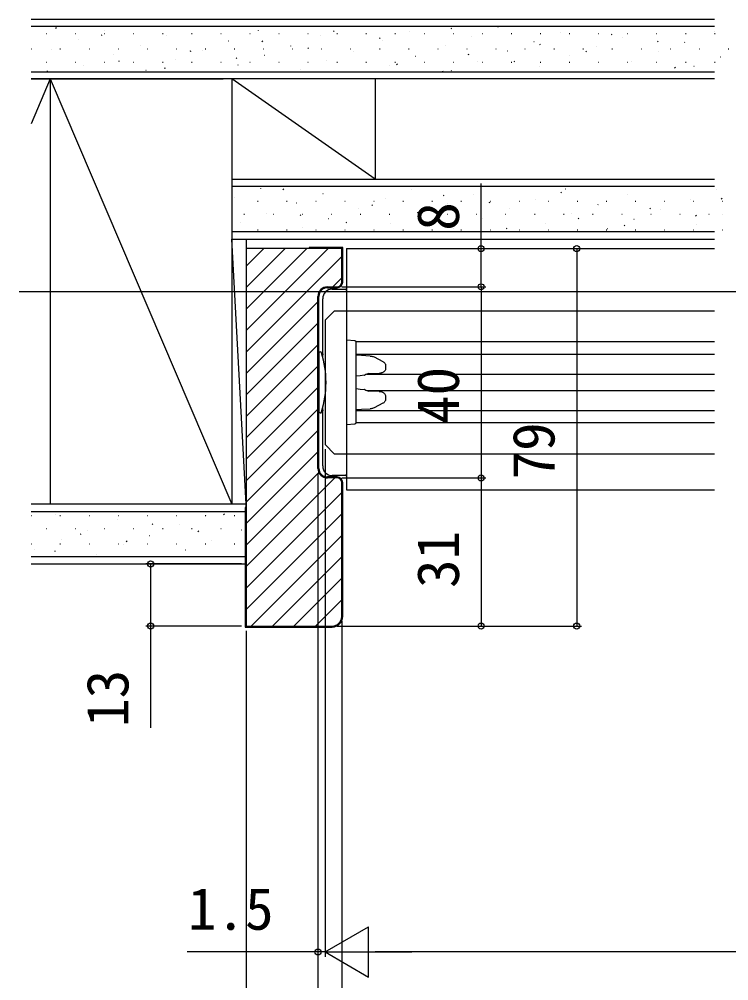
# Model space of a CAD drawing. Units: millimetres, scale not verified. Extents: x -525 to 525, y -783 to 780.
# Drawn here: x -150.7 to -2.2, y 157 to 358.2 of the extents above; entities that cross this region are included whole.
import ezdxf
from ezdxf.enums import TextEntityAlignment as Align

# ---------------------------------------------------------------- set-up
doc = ezdxf.new("R2010")
doc.units = ezdxf.units.MM
doc.header["$LTSCALE"] = 4
for name, color, linetype in [('0-5_YKK_12', 2, 'Continuous'), ('0-6_YKK_13', 4, 'Continuous'), ('0-8_YKK_D', 6, 'Continuous'), ('0-A_YSS_K', 3, 'Continuous'), ('0-B_YSS_KE', 3, 'Continuous')]:
    doc.layers.add(name, color=color, linetype=linetype)
doc.styles.add('ＭＳ ゴシック', font='')
doc.styles.get('ＭＳ ゴシック').set_extended_font_data('MS Gothic')

msp = doc.modelspace()

# ---------------------------------------------------------------- linework, layer by layer
at = {"layer": '0-5_YKK_12'}
for p, q in [((-82.2, 310.217), (-5.2, 310.217)), ((-150.7, 301.217), (352.3, 301.217)), ((-84.7, 297.217), (-86.7, 295.217)), ((-84.7, 297.217), (-5.2, 297.217)), ((-86.7, 295.217), (-86.7, 269.217)), ((-5.2, 290.717), (-80.219, 290.717)), ((-80.2, 288.117), (-5.2, 288.117)), ((-77.988, 283.917), (-5.2, 283.917)), ((-77.985, 280.517), (-5.2, 280.517)), ((-80.2, 276.317), (-5.2, 276.317)), ((-5.2, 273.717), (-80.219, 273.717)), ((-84.7, 267.217), (-86.7, 269.217)), ((-5.2, 267.217), (-84.7, 267.217)), ((-82.2, 259.717), (-5.2, 259.717))]:
    msp.add_line(p, q, dxfattribs=at)
msp.add_lwpolyline([(-82.2, 310.217), (-82.2, 267.217), (-82.2, 259.717)], dxfattribs=at)
at = {"layer": '0-6_YKK_13'}
for p, q in [((-82.2, 301.418), (-82.2, 301.385)), ((-82.2, 301.385), (-82.2, 263.05)), ((-80.2, 289.914), (-80.2, 290.613)), ((-80.2, 274.521), (-80.2, 289.914)), ((-88, 288.617), (-87.72, 288.617)), ((-88, 288.617), (-88, 275.817)), ((-87.2, 288.174), (-87.178, 287.955)), ((-87.178, 287.508), (-87.178, 287.955)), ((-79.07, 287.848), (-80.2, 287.918)), ((-77.243, 287.737), (-79.07, 287.848)), ((-76.455, 287.529), (-74.62, 286.593)), ((-74.038, 285.756), (-74.038, 285.12)), ((-77.573, 284.063), (-75.348, 284.102)), ((-75.348, 280.333), (-77.571, 280.372)), ((-74.62, 277.842), (-76.455, 276.906)), ((-74.038, 279.315), (-74.038, 278.679)), ((-87.72, 275.817), (-88, 275.817)), ((-87.178, 276.48), (-87.2, 276.261)), ((-87.178, 276.48), (-87.178, 276.926)), ((-80.2, 276.518), (-79.07, 276.587)), ((-79.07, 276.587), (-77.243, 276.698)), ((-82.2, 274.416), (-82.2, 273.418)), ((-80.2, 273.822), (-80.2, 274.521)), ((-82.2, 273.418), (-80.482, 273.523)), ((-82.2, 263.05), (-82.2, 263.018))]:
    msp.add_line(p, q, dxfattribs=at)
for points in [[(-85.2, 301.718), (-85.2, 301.718), (-82.5, 301.718)], [(-87.2, 288.174), (-87.2, 299.718), (-87.2, 299.718)], [(-80.482, 290.912), (-82.2, 291.018), (-82.2, 290.019), (-82.2, 287.71), (-82.2, 276.725), (-82.2, 274.416)], [(-77.243, 287.737), (-77.082, 287.721), (-76.921, 287.692), (-76.763, 287.652), (-76.607, 287.598), (-76.455, 287.529)], [(-74.62, 286.593), (-74.521, 286.538), (-74.427, 286.473), (-74.338, 286.399), (-74.256, 286.314), (-74.183, 286.219), (-74.122, 286.114), (-74.076, 286), (-74.047, 285.88), (-74.038, 285.756)], [(-77.563, 284.067), (-77.763, 284.003), (-77.961, 283.928), (-78.155, 283.842), (-78.345, 283.743)], [(-74.038, 285.12), (-74.05, 284.979), (-74.087, 284.844), (-74.145, 284.718), (-74.221, 284.604), (-74.31, 284.503), (-74.408, 284.415), (-74.515, 284.339), (-74.626, 284.276), (-74.742, 284.223), (-74.86, 284.18), (-74.981, 284.148), (-75.102, 284.124), (-75.225, 284.109), (-75.348, 284.102)], [(-78.459, 283.706), (-79.329, 283.608), (-80.199, 283.501)], [(-80.2, 280.934), (-79.33, 280.828), (-78.459, 280.73)], [(-78.345, 280.692), (-78.155, 280.593), (-77.961, 280.507), (-77.763, 280.432), (-77.563, 280.369)], [(-75.348, 280.333), (-75.216, 280.326), (-75.084, 280.308), (-74.953, 280.281), (-74.824, 280.243), (-74.697, 280.193), (-74.574, 280.131), (-74.457, 280.057), (-74.347, 279.968), (-74.247, 279.864), (-74.161, 279.745), (-74.095, 279.611), (-74.052, 279.466), (-74.038, 279.315)], [(-74.038, 278.679), (-74.047, 278.555), (-74.076, 278.435), (-74.122, 278.321), (-74.183, 278.216), (-74.256, 278.121), (-74.338, 278.036), (-74.427, 277.962), (-74.521, 277.897), (-74.62, 277.842)], [(-87.2, 264.717), (-87.2, 264.718), (-87.2, 276.261)], [(-76.455, 276.906), (-76.607, 276.837), (-76.763, 276.783), (-76.921, 276.743), (-77.082, 276.714), (-77.243, 276.698)], [(-82.5, 262.718), (-85.2, 262.718), (-85.2, 262.718)]]:
    msp.add_lwpolyline(points, dxfattribs=at)
for centre, radius, start, end in [((-85.2, 299.718), 2, 90.00218, 179.99782), ((-82.5, 301.418), 0.3, 5.11015, 90), ((-80.5, 290.613), 0.3, 0, 86.5), ((-87.72, 288.317), 0.3, 17.1558, 90), ((-107.48, 282.217), 20.98, 342.8442, 17.1558), ((-78.492, 284.005), 0.3, 276.36916, 299.27728), ((-78.492, 280.43), 0.3, 60.72272, 83.63084), ((-87.72, 276.117), 0.3, 270, 342.8442), ((-80.5, 273.822), 0.3, 273.5, 0), ((-85.2, 264.718), 2, 180.00218, 269.99782), ((-82.5, 263.018), 0.3, 270, 354.88985)]:
    msp.add_arc(centre, radius, start, end, dxfattribs=at)
for centre, major_axis, start_param, end_param in [((-82.5, 301.42), (-0.212, 0.214), 3.9269908, 4.0161798), ((-82.5, 263.015), (0.212, 0.214), 5.4085981, 5.4977871)]:
    msp.add_ellipse(centre, major_axis=major_axis, ratio=0.991311, start_param=start_param, end_param=end_param, dxfattribs=at)
at = {"layer": '0-8_YKK_D'}
for p, q in [((-82.2, 310.217), (-33.038, 310.217)), ((-62.2, 310.217), (-53.038, 310.217)), ((-34.038, 310.217), (-34.038, 231.217)), ((-83.2, 302.217), (-53.038, 302.217)), ((-83.2, 302.217), (-53.038, 302.217)), ((-54.038, 302.217), (-54.038, 262.217)), ((-86.7, 268.217), (-86.7, 162.017)), ((-86.7, 268.217), (-86.7, 162.017)), ((-88.2, 263.217), (-88.2, 142.017)), ((-88.2, 263.217), (-88.2, 142.017)), ((-88.2, 263.217), (-88.2, 162.017)), ((-83.2, 262.217), (-53.038, 262.217)), ((-82.2, 262.217), (-53.038, 262.217)), ((-54.038, 262.217), (-54.038, 231.217)), ((-104.2, 244.217), (-124.2, 244.217)), ((-83.2, 232.217), (-83.2, 142.017)), ((-104.2, 231.217), (-124.2, 231.217)), ((-103.2, 230.217), (-103.2, 142.017)), ((-84.2, 231.217), (-53.038, 231.217)), ((-84.2, 231.217), (-33.038, 231.217)), ((-103.2, 229.217), (-103.2, 112.017)), ((-86.7, 163.017), (-77.607, 168.267)), ((-77.607, 157.767), (-77.607, 168.267)), ((-88.2, 163.017), (-115.573, 163.017)), ((-86.7, 163.017), (-88.2, 163.017)), ((-86.7, 163.017), (-84.15, 163.017)), ((-86.7, 163.017), (-77.607, 157.767)), ((-86.7, 163.017), (-68.513, 163.017)), ((105.3, 163.017), (-76.2, 163.017))]:
    msp.add_line(p, q, dxfattribs=at)
for points in [[(-54.038, 302.217), (-54.038, 310.217), (-54.038, 323.858)], [(-123.2, 244.217), (-123.2, 231.217), (-123.2, 209.94)]]:
    msp.add_lwpolyline(points, dxfattribs=at)
for centre in [(-54.038, 310.217), (-34.038, 310.217), (-54.038, 302.217), (-54.038, 302.217), (-54.038, 262.217), (-54.038, 262.217), (-123.2, 244.217), (-123.2, 231.217), (-54.038, 231.217), (-34.038, 231.217), (-88.2, 163.017)]:
    msp.add_circle(centre, 0.637, dxfattribs=at)
at = {"layer": '0-A_YSS_K'}
for p, q in [((-148.2, 358.217), (-5.2, 358.217)), ((-5.2, 356.717), (-148.2, 356.717)), ((-143.1, 356.345), (-142.933, 356.455)), ((-60.344, 356.271), (-60.177, 356.381)), ((-50.513, 356.595), (-50.494, 356.601)), ((-18.236, 356.661), (-18.217, 356.668)), ((-145.025, 355.226), (-144.925, 355.226)), ((-138.945, 355.226), (-138.845, 355.226)), ((-133.495, 354.867), (-133.328, 354.977)), ((-132.913, 355.825), (-132.894, 355.832)), ((-132.865, 355.226), (-132.765, 355.226)), ((-126.785, 355.226), (-126.685, 355.226)), ((-120.705, 355.226), (-120.605, 355.226)), ((-119.894, 354.753), (-119.875, 354.76)), ((-114.625, 355.226), (-114.525, 355.226)), ((-108.545, 355.226), (-108.445, 355.226)), ((-102.465, 355.226), (-102.365, 355.226)), ((-100.635, 355.891), (-100.617, 355.898)), ((-96.385, 355.226), (-96.285, 355.226)), ((-90.305, 355.226), (-90.205, 355.226)), ((-87.617, 354.82), (-87.598, 354.826)), ((-84.933, 355.667), (-84.766, 355.777)), ((-84.225, 355.226), (-84.125, 355.226)), ((-78.145, 355.226), (-78.045, 355.226)), ((-75.328, 354.189), (-75.161, 354.299)), ((-72.065, 355.226), (-71.965, 355.226)), ((-69.018, 355.724), (-68.999, 355.731)), ((-65.985, 355.226), (-65.885, 355.226)), ((-59.905, 355.226), (-59.805, 355.226)), ((-55.999, 354.652), (-55.981, 354.659)), ((-53.825, 355.226), (-53.725, 355.226)), ((-47.745, 355.226), (-47.645, 355.226)), ((-41.665, 355.226), (-41.565, 355.226)), ((-37.495, 355.523), (-37.476, 355.53)), ((-35.585, 355.226), (-35.485, 355.226)), ((-29.505, 355.226), (-29.405, 355.226)), ((-26.766, 354.988), (-26.6, 355.099)), ((-24.476, 354.451), (-24.457, 354.458)), ((-23.425, 355.226), (-23.325, 355.226)), ((-17.345, 355.226), (-17.245, 355.226)), ((-11.265, 355.226), (-11.165, 355.226)), ((-5.218, 355.589), (-5.199, 355.596)), ((-5.185, 355.226), (-5.085, 355.226)), ((-138.399, 353.882), (-138.38, 353.889)), ((-125.38, 352.811), (-125.362, 352.817)), ((-106.876, 353.682), (-106.857, 353.688)), ((-99.917, 353.585), (-99.75, 353.695)), ((-93.857, 352.61), (-93.838, 352.616)), ((-90.312, 352.107), (-90.145, 352.217)), ((-74.598, 353.748), (-74.58, 353.754)), ((-61.58, 352.676), (-61.561, 352.683)), ((-42.981, 353.58), (-42.962, 353.587)), ((-41.75, 352.906), (-41.584, 353.017)), ((-29.962, 352.508), (-29.944, 352.515)), ((-17.161, 353.51), (-16.994, 353.621)), ((-11.458, 353.379), (-11.439, 353.386)), ((-148.2, 351.996), (-148.155, 351.996)), ((-143.979, 351.906), (-143.96, 351.913)), ((-142.175, 351.996), (-142.075, 351.996)), ((-136.095, 351.996), (-135.995, 351.996)), ((-130.961, 350.834), (-130.942, 350.841)), ((-130.015, 351.996), (-129.915, 351.996)), ((-123.935, 351.996), (-123.835, 351.996)), ((-117.855, 351.996), (-117.755, 351.996)), ((-114.901, 351.503), (-114.734, 351.613)), ((-112.362, 351.739), (-112.343, 351.745)), ((-111.775, 351.996), (-111.675, 351.996)), ((-105.695, 351.996), (-105.595, 351.996)), ((-99.615, 351.996), (-99.515, 351.996)), ((-99.343, 350.667), (-99.325, 350.674)), ((-93.535, 351.996), (-93.435, 351.996)), ((-87.455, 351.996), (-87.355, 351.996)), ((-81.375, 351.996), (-81.275, 351.996)), ((-80.839, 351.538), (-80.82, 351.545)), ((-75.295, 351.996), (-75.195, 351.996)), ((-69.215, 351.996), (-69.115, 351.996)), ((-67.82, 350.466), (-67.801, 350.473)), ((-63.135, 351.996), (-63.035, 351.996)), ((-57.055, 351.996), (-56.955, 351.996)), ((-56.734, 350.824), (-56.567, 350.935)), ((-50.975, 351.996), (-50.875, 351.996)), ((-48.561, 351.604), (-48.543, 351.611)), ((-44.895, 351.996), (-44.795, 351.996)), ((-38.815, 351.996), (-38.715, 351.996)), ((-35.543, 350.532), (-35.524, 350.539)), ((-32.735, 351.996), (-32.635, 351.996)), ((-32.145, 351.428), (-31.978, 351.539)), ((-26.655, 351.996), (-26.555, 351.996)), ((-20.575, 351.996), (-20.475, 351.996)), ((-16.944, 351.437), (-16.925, 351.443)), ((-14.495, 351.996), (-14.395, 351.996)), ((-8.415, 351.996), (-8.315, 351.996)), ((-3.925, 350.365), (-3.907, 350.371)), ((-2.335, 351.996), (-2.235, 351.996)), ((-145.025, 349.246), (-144.925, 349.246)), ((-138.945, 349.246), (-138.845, 349.246)), ((-137.201, 348.625), (-137.182, 348.631)), ((-132.865, 349.246), (-132.765, 349.246)), ((-129.885, 349.421), (-129.718, 349.531)), ((-126.785, 349.246), (-126.685, 349.246)), ((-120.705, 349.246), (-120.605, 349.246)), ((-117.942, 349.763), (-117.923, 349.769)), ((-114.625, 349.246), (-114.525, 349.246)), ((-108.545, 349.246), (-108.445, 349.246)), ((-105.296, 350.025), (-105.129, 350.135)), ((-104.924, 348.691), (-104.905, 348.697)), ((-102.465, 349.246), (-102.365, 349.246)), ((-96.385, 349.246), (-96.285, 349.246)), ((-90.305, 349.246), (-90.205, 349.246)), ((-86.325, 349.595), (-86.306, 349.602)), ((-84.225, 349.246), (-84.125, 349.246)), ((-78.145, 349.246), (-78.045, 349.246)), ((-73.306, 348.523), (-73.288, 348.53)), ((-72.065, 349.246), (-71.965, 349.246)), ((-71.718, 348.742), (-71.551, 348.853)), ((-65.985, 349.246), (-65.885, 349.246)), ((-59.905, 349.246), (-59.805, 349.246)), ((-54.802, 349.394), (-54.783, 349.401)), ((-53.825, 349.246), (-53.725, 349.246)), ((-47.745, 349.246), (-47.645, 349.246)), ((-47.129, 349.346), (-46.962, 349.457)), ((-41.783, 348.322), (-41.764, 348.329)), ((-41.665, 349.246), (-41.565, 349.246)), ((-35.585, 349.246), (-35.485, 349.246)), ((-29.505, 349.246), (-29.405, 349.246)), ((-23.425, 349.246), (-23.325, 349.246)), ((-22.524, 349.46), (-22.506, 349.467)), ((-17.345, 349.246), (-17.245, 349.246)), ((-13.551, 348.064), (-13.385, 348.174)), ((-11.265, 349.246), (-11.165, 349.246)), ((-9.506, 348.389), (-9.487, 348.395)), ((-5.185, 349.246), (-5.085, 349.246)), ((-148.2, 347.217), (-5.2, 347.217)), ((-144.869, 347.339), (-144.702, 347.449)), ((-124.183, 347.553), (-124.164, 347.559)), ((-120.279, 347.943), (-120.113, 348.053)), ((-91.905, 347.619), (-91.886, 347.626)), ((-62.113, 347.264), (-61.946, 347.375)), ((-60.288, 347.452), (-60.269, 347.458)), ((-28.765, 347.251), (-28.746, 347.257)), ((-148.2, 345.717), (-108, 345.717)), ((-144.2, 345.717), (-148.2, 336.349)), ((-5.2, 345.717), (-148.2, 345.717)), ((-144.2, 345.717), (-144.2, 256.717)), ((-144.2, 345.717), (-106.2, 256.717)), ((-76.2, 324.717), (-106.2, 345.717)), ((-106.2, 345.717), (-106.2, 256.717)), ((-76.2, 345.717), (-76.2, 324.717)), ((-106.2, 324.717), (-5.2, 324.717)), ((-5.2, 323.217), (-106.2, 323.217)), ((-100.166, 322.823), (-100.147, 322.83)), ((-95.522, 322.595), (-95.355, 322.706)), ((-68.643, 322.622), (-68.624, 322.629)), ((-37.355, 321.917), (-37.188, 322.027)), ((-36.366, 322.688), (-36.347, 322.695)), ((-4.748, 322.521), (-4.73, 322.527)), ((-105.747, 320.847), (-105.728, 320.854)), ((-100.815, 320.136), (-100.715, 320.136)), ((-94.735, 320.136), (-94.635, 320.136)), ((-88.655, 320.136), (-88.555, 320.136)), ((-87.148, 321.751), (-87.129, 321.758)), ((-82.575, 320.136), (-82.475, 320.136)), ((-76.495, 320.136), (-76.395, 320.136)), ((-74.129, 320.679), (-74.11, 320.686)), ((-70.415, 320.136), (-70.315, 320.136)), ((-64.335, 320.136), (-64.235, 320.136)), ((-61.944, 321.313), (-61.777, 321.423)), ((-58.255, 320.136), (-58.155, 320.136)), ((-55.625, 321.55), (-55.606, 321.557)), ((-52.175, 320.136), (-52.075, 320.136)), ((-46.095, 320.136), (-45.995, 320.136)), ((-42.606, 320.478), (-42.587, 320.485)), ((-40.015, 320.136), (-39.915, 320.136)), ((-33.935, 320.136), (-33.835, 320.136)), ((-27.855, 320.136), (-27.755, 320.136)), ((-23.347, 321.616), (-23.328, 321.623)), ((-21.775, 320.136), (-21.675, 320.136)), ((-15.695, 320.136), (-15.595, 320.136)), ((-10.329, 320.545), (-10.31, 320.551)), ((-9.615, 320.136), (-9.515, 320.136)), ((-3.778, 320.635), (-3.611, 320.745)), ((-3.535, 320.136), (-3.435, 320.136)), ((-92.728, 319.775), (-92.709, 319.782)), ((-79.71, 318.703), (-79.691, 318.71)), ((-76.928, 319.231), (-76.761, 319.341)), ((-61.111, 319.608), (-61.092, 319.614)), ((-52.339, 319.835), (-52.172, 319.945)), ((-48.092, 318.536), (-48.073, 318.542)), ((-29.588, 319.407), (-29.569, 319.413)), ((-18.761, 318.553), (-18.595, 318.663)), ((-16.569, 318.335), (-16.55, 318.342)), ((-103.665, 317.386), (-103.565, 317.386)), ((-98.968, 317.565), (-98.95, 317.572)), ((-97.585, 317.386), (-97.485, 317.386)), ((-91.912, 317.149), (-91.745, 317.259)), ((-91.505, 317.386), (-91.405, 317.386)), ((-85.95, 316.493), (-85.931, 316.5)), ((-85.425, 317.386), (-85.325, 317.386)), ((-79.345, 317.386), (-79.245, 317.386)), ((-73.265, 317.386), (-73.165, 317.386)), ((-67.323, 317.753), (-67.156, 317.863)), ((-67.185, 317.386), (-67.085, 317.386)), ((-66.691, 317.631), (-66.672, 317.638)), ((-61.105, 317.386), (-61.005, 317.386)), ((-55.025, 317.386), (-54.925, 317.386)), ((-53.673, 316.56), (-53.654, 316.566)), ((-48.945, 317.386), (-48.845, 317.386)), ((-42.865, 317.386), (-42.765, 317.386)), ((-36.785, 317.386), (-36.685, 317.386)), ((-35.074, 317.464), (-35.055, 317.471)), ((-33.745, 316.471), (-33.579, 316.581)), ((-30.705, 317.386), (-30.605, 317.386)), ((-24.625, 317.386), (-24.525, 317.386)), ((-22.055, 316.392), (-22.036, 316.399)), ((-18.545, 317.386), (-18.445, 317.386)), ((-12.465, 317.386), (-12.365, 317.386)), ((-9.156, 317.075), (-8.989, 317.185)), ((-6.385, 317.386), (-6.285, 317.386)), ((-3.551, 317.263), (-3.532, 317.27)), ((-104.455, 315.622), (-104.436, 315.629)), ((-100.815, 314.156), (-100.715, 314.156)), ((-94.735, 314.156), (-94.635, 314.156)), ((-91.436, 314.551), (-91.417, 314.557)), ((-88.655, 314.156), (-88.555, 314.156)), ((-82.575, 314.156), (-82.475, 314.156)), ((-82.307, 315.671), (-82.14, 315.781)), ((-76.495, 314.156), (-76.395, 314.156)), ((-72.931, 315.422), (-72.913, 315.428)), ((-70.415, 314.156), (-70.315, 314.156)), ((-64.335, 314.156), (-64.235, 314.156)), ((-59.913, 314.35), (-59.894, 314.356)), ((-58.255, 314.156), (-58.155, 314.156)), ((-52.175, 314.156), (-52.075, 314.156)), ((-48.729, 314.389), (-48.562, 314.499)), ((-46.095, 314.156), (-45.995, 314.156)), ((-40.654, 315.488), (-40.635, 315.494)), ((-40.015, 314.156), (-39.915, 314.156)), ((-33.935, 314.156), (-33.835, 314.156)), ((-27.855, 314.156), (-27.755, 314.156)), ((-27.636, 314.416), (-27.617, 314.423)), ((-24.14, 314.993), (-23.973, 315.103)), ((-21.775, 314.156), (-21.675, 314.156)), ((-15.695, 314.156), (-15.595, 314.156)), ((-9.615, 314.156), (-9.515, 314.156)), ((-9.037, 315.32), (-9.018, 315.327)), ((-3.535, 314.156), (-3.435, 314.156)), ((-5.2, 313.717), (-106.2, 313.717)), ((-106.2, 312.217), (-5.2, 312.217)), ((-103.2, 256.717), (-106.2, 312.217)), ((-103.2, 312.217), (-103.2, 248.717)), ((-103.2, 306.533), (-99.516, 310.217)), ((-103.2, 302.043), (-95.026, 310.217)), ((-103.2, 297.553), (-90.536, 310.217)), ((-103.2, 293.063), (-86.046, 310.217)), ((-103.2, 288.572), (-83.2, 308.572)), ((-85.065, 302.217), (-83.2, 304.082)), ((-103.2, 284.082), (-88.2, 299.082)), ((-103.2, 279.592), (-88.2, 294.592)), ((-103.2, 275.102), (-88.2, 290.102)), ((-103.2, 270.612), (-88.2, 285.612)), ((-103.2, 266.122), (-88.2, 281.122)), ((-103.2, 261.632), (-88.2, 276.632)), ((-103.2, 257.142), (-88.2, 272.142)), ((-103.2, 252.651), (-88.2, 267.651)), ((-103.2, 248.161), (-88.005, 263.356)), ((-103.2, 243.671), (-84.654, 262.217)), ((-103.2, 239.181), (-83.2, 259.181)), ((-103.2, 256.717), (-148.2, 256.717)), ((-108, 256.717), (-148.2, 256.717)), ((-148.2, 255.217), (-103.2, 255.217)), ((-148.2, 254.376), (-148.155, 254.376)), ((-143.213, 254.54), (-143.194, 254.546)), ((-142.175, 254.376), (-142.075, 254.376)), ((-136.095, 254.376), (-135.995, 254.376)), ((-130.015, 254.376), (-129.915, 254.376)), ((-123.935, 254.376), (-123.835, 254.376)), ((-117.855, 254.376), (-117.755, 254.376)), ((-111.775, 254.376), (-111.675, 254.376)), ((-111.595, 254.372), (-111.576, 254.379)), ((-107.928, 254.584), (-107.762, 254.694)), ((-105.695, 254.376), (-105.595, 254.376)), ((-103.2, 234.691), (-83.2, 254.691)), ((-145.025, 251.626), (-144.925, 251.626)), ((-138.945, 251.626), (-138.845, 251.626)), ((-132.865, 251.626), (-132.765, 251.626)), ((-130.194, 253.468), (-130.175, 253.474)), ((-126.785, 251.626), (-126.685, 251.626)), ((-122.912, 252.501), (-122.746, 252.612)), ((-120.705, 251.626), (-120.605, 251.626)), ((-117.176, 252.396), (-117.157, 252.403)), ((-114.625, 251.626), (-114.525, 251.626)), ((-108.545, 251.626), (-108.445, 251.626)), ((-137.896, 250.419), (-137.729, 250.53)), ((-136.435, 251.258), (-136.416, 251.265)), ((-123.416, 250.186), (-123.397, 250.193)), ((-113.307, 251.024), (-113.14, 251.134)), ((-104.157, 251.324), (-104.138, 251.331)), ((-102.184, 231.217), (-83.2, 250.201)), ((-148.2, 248.396), (-148.155, 248.396)), ((-142.175, 248.396), (-142.075, 248.396)), ((-141.921, 249.315), (-141.902, 249.322)), ((-136.095, 248.396), (-135.995, 248.396)), ((-130.015, 248.396), (-129.915, 248.396)), ((-128.902, 248.243), (-128.883, 248.25)), ((-128.291, 248.942), (-128.124, 249.052)), ((-123.935, 248.396), (-123.835, 248.396)), ((-117.855, 248.396), (-117.755, 248.396)), ((-111.775, 248.396), (-111.675, 248.396)), ((-110.398, 249.114), (-110.379, 249.121)), ((-105.695, 248.396), (-105.595, 248.396)), ((-103.2, 245.717), (-148.2, 245.717)), ((-147.501, 247.339), (-147.482, 247.346)), ((-143.275, 246.859), (-143.108, 246.97)), ((-134.483, 246.267), (-134.464, 246.274)), ((-115.884, 247.172), (-115.865, 247.178)), ((-97.694, 231.217), (-83.2, 245.711)), ((-93.203, 231.217), (-83.2, 241.221)), ((-88.713, 231.217), (-83.2, 236.73))]:
    msp.add_line(p, q, dxfattribs=at)
msp.add_lwpolyline([(-148.2, 244.217), (-103.2, 244.217), (-103.2, 256.717)], dxfattribs=at)
at = {"layer": '0-B_YSS_KE'}
for p, q in [((-86.2, 302.217), (-84.2, 302.217)), ((-86.2, 302.017), (-84.2, 302.017)), ((-88.2, 264.217), (-88.2, 300.217)), ((-88, 264.217), (-88, 300.217)), ((-84.2, 262.417), (-86.2, 262.417)), ((-84.2, 262.217), (-86.2, 262.217)), ((-83.2, 233.217), (-83.2, 261.217)), ((-83, 233.217), (-83, 261.217)), ((-103.2, 231.217), (-85.2, 231.217))]:
    msp.add_line(p, q, dxfattribs=at)
for points in [[(-83.2, 303.217), (-83.2, 310.217), (-103.2, 310.217), (-103.2, 231.217)], [(-83, 303.217), (-83, 310.417), (-90, 310.417), (-90, 310.217)], [(-103.2, 256.017), (-103.4, 256.017), (-103.4, 231.017), (-85.2, 231.017)]]:
    msp.add_lwpolyline(points, dxfattribs=at)
for centre, radius, start, end in [((-86.2, 300.217), 2, 90, 180), ((-86.2, 300.217), 1.8, 90, 180), ((-84.2, 303.217), 1.2, 270, 360), ((-84.2, 303.217), 1, 270, 0), ((-86.2, 264.217), 2, 180, 270), ((-86.2, 264.217), 1.8, 180, 270), ((-84.2, 261.217), 1.2, 0, 90), ((-84.2, 261.217), 1, 0, 90), ((-85.2, 233.217), 2.2, 270, 360), ((-85.2, 233.217), 2, 270, 0)]:
    msp.add_arc(centre, radius, start, end, dxfattribs=at)

# ---------------------------------------------------------------- texts
at = {"layer": '0-8_YKK_D', "style": 'ＭＳ ゴシック'}
for s, p in [('8', (-56.038, 313.949)), ('40', (-56.038, 273.49)), ('79', (-36.038, 261.888)), ('31', (-56.038, 239.183)), ('13', (-125.2, 210.099))]:
    msp.add_text(s, height=8.798, rotation=90, dxfattribs=at).set_placement(p, align=Align.BOTTOM_LEFT)
msp.add_text('1.5', height=8.798, dxfattribs=at).set_placement((-115.414, 165.017), align=Align.BOTTOM_LEFT)

doc.saveas('drawing.dxf')
